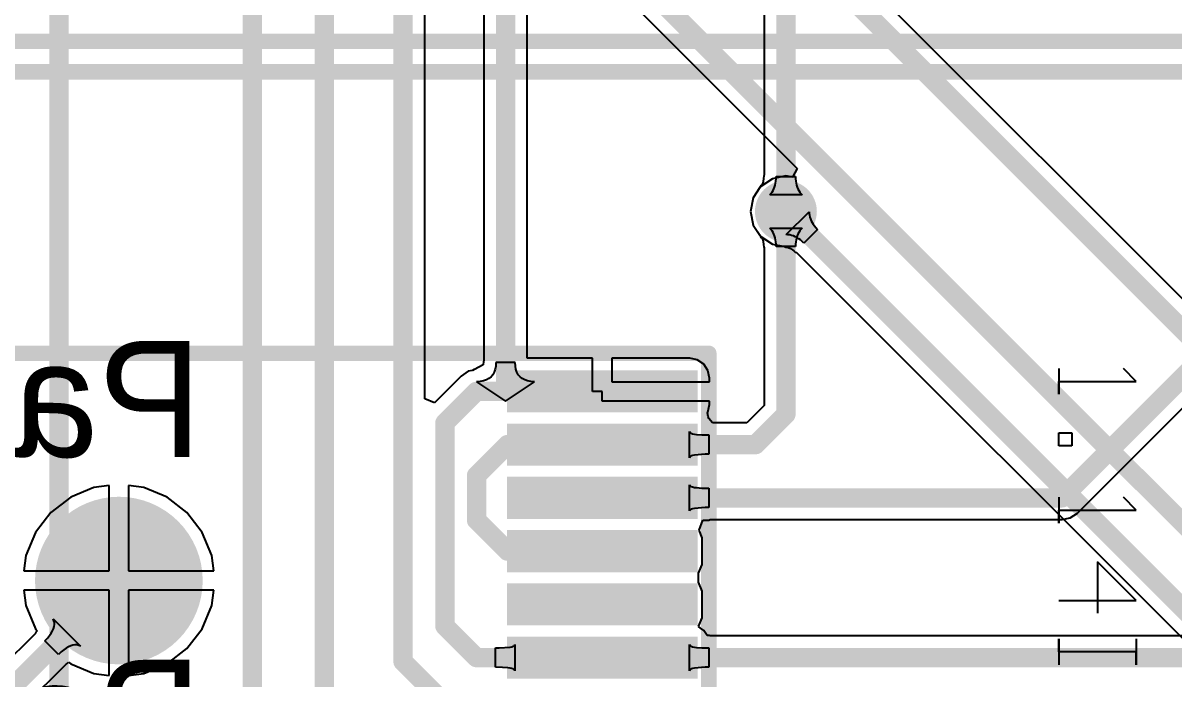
# Model space of a CAD drawing. Header units: millimetres. Extents: x 6.5 to 10.45, y 0.98 to 5.86.
# Drawn here: x 8.085 to 8.681, y 3.159 to 3.499 of the extents above; entities that cross this region are included whole.
import ezdxf

# ---------------------------------------------------------------- set-up
doc = ezdxf.new("R2010")
doc.units = ezdxf.units.MM
doc.header["$MEASUREMENT"] = 0
for name, color, linetype in [('BottomLayer', 5, 'Continuous'), ('BottomOverlay', 54, 'Continuous'), ('BottomPaste', 16, 'Continuous'), ('BottomSolder', 6, 'Continuous'), ('MultiLayer', 9, 'Continuous'), ('TopLayer', 1, 'Continuous'), ('TopOverlay', 2, 'Continuous'), ('TopPaste', 8, 'Continuous'), ('TopSolder', 216, 'Continuous'), ('ViaHoleLayer', 16, 'Continuous')]:
    doc.layers.add(name, color=color, linetype=linetype)

# ---------------------------------------------------------------- blocks, each defined once
blk = doc.blocks.new('P___B_B_41')
at = {"layer": 'BottomLayer', "const_width": 0.03937}
blk.add_lwpolyline([(-0.019685, 0, 1), (0.019685, 0, 1)], format="xyb", close=True, dxfattribs=at)
at = {"layer": 'BottomPaste', "const_width": 0.03937}
blk.add_lwpolyline([(-0.019685, 0, 1), (0.019685, 0, 1)], format="xyb", close=True, dxfattribs=at)
at = {"layer": 'BottomSolder', "const_width": 0.04337}
blk.add_lwpolyline([(-0.021685, 0, 1), (0.021685, 0, 1)], format="xyb", close=True, dxfattribs=at)
blk = doc.blocks.new('1_14IPS_LCD_75')
at = {"layer": 'TopLayer'}
for points in [[(-0.30906, 0.6565), (-0.30906, 0.64272), (-0.2185, 0.6565), (-0.2185, 0.64272)], [(-0.30906, 0.62894), (-0.30906, 0.61516), (-0.2185, 0.62894), (-0.2185, 0.61516)], [(-0.30906, 0.60138), (-0.30906, 0.5876), (-0.2185, 0.60138), (-0.2185, 0.5876)], [(-0.30906, 0.57382), (-0.30906, 0.56004), (-0.2185, 0.57382), (-0.2185, 0.56004)], [(-0.30906, 0.54626), (-0.30906, 0.53248), (-0.2185, 0.54626), (-0.2185, 0.53248)], [(-0.30906, 0.5187), (-0.30906, 0.50492), (-0.2185, 0.5187), (-0.2185, 0.50492)]]:
    blk.add_solid(points, dxfattribs=at)
at = {"layer": 'TopOverlay'}
for p, q in [((-0.53999, 0.63995), (-0.53999, 0.65328)), ((-0.53999, 0.65328), (-0.53999, 0.64662)), ((-0.5, 0.63995), (-0.5, 0.65328)), ((-0.53999, 0.64662), (-0.5, 0.64662)), ((-0.5, 0.64662), (-0.5, 0.63995)), ((-0.51999, 0.59997), (-0.51999, 0.62663)), ((-0.5, 0.61996), (-0.53999, 0.61996)), ((-0.53999, 0.61996), (-0.51999, 0.59997)), ((-0.5, 0.56665), (-0.5, 0.57997)), ((-0.5, 0.57997), (-0.5, 0.57331)), ((-0.5, 0.57331), (-0.53999, 0.57331)), ((-0.53999, 0.57331), (-0.53332, 0.56665)), ((-0.50666, 0.53332), (-0.50666, 0.53999)), ((-0.50666, 0.53999), (-0.5, 0.53999)), ((-0.5, 0.53999), (-0.5, 0.53332)), ((-0.5, 0.53332), (-0.50666, 0.53332)), ((-0.5, 0.5), (-0.5, 0.51333)), ((-0.5, 0.51333), (-0.5, 0.50666)), ((-0.5, 0.50666), (-0.53999, 0.50666)), ((-0.53999, 0.50666), (-0.53332, 0.5))]:
    blk.add_line(p, q, dxfattribs=at)
at = {"layer": 'TopOverlay', "const_width": 0.008}
for points in [[(-0.3189, 0.8622), (-0.3189, 0.49213)], [(0.25197, 0.49213), (-0.3189, 0.49213)], [(0.14567, 0.34646), (-0.95709, 0.34646)], [(0.25197, 0.33071), (-0.9685, 0.33071)]]:
    blk.add_lwpolyline(points, dxfattribs=at)
at = {"layer": 'TopOverlay', "const_width": 0.004}
blk.add_lwpolyline([(-0.3209, 0.49213, 1), (-0.3169, 0.49213, 1)], format="xyb", close=True, dxfattribs=at)
blk.add_lwpolyline([(-0.3209, 0.49213, 1), (-0.3169, 0.49213, 1)], format="xyb", close=True, dxfattribs=at)
at = {"layer": 'TopPaste'}
for points in [[(-0.30906, 0.6565), (-0.30906, 0.64272), (-0.2185, 0.6565), (-0.2185, 0.64272)], [(-0.30906, 0.62894), (-0.30906, 0.61516), (-0.2185, 0.62894), (-0.2185, 0.61516)], [(-0.30906, 0.60138), (-0.30906, 0.5876), (-0.2185, 0.60138), (-0.2185, 0.5876)], [(-0.30906, 0.57382), (-0.30906, 0.56004), (-0.2185, 0.57382), (-0.2185, 0.56004)], [(-0.30906, 0.54626), (-0.30906, 0.53248), (-0.2185, 0.54626), (-0.2185, 0.53248)], [(-0.30906, 0.5187), (-0.30906, 0.50492), (-0.2185, 0.5187), (-0.2185, 0.50492)]]:
    blk.add_solid(points, dxfattribs=at)
at = {"layer": 'TopSolder'}
for points in [[(-0.31306, 0.6605), (-0.31306, 0.63872), (-0.2145, 0.6605), (-0.2145, 0.63872)], [(-0.31306, 0.63294), (-0.31306, 0.61116), (-0.2145, 0.63294), (-0.2145, 0.61116)], [(-0.31306, 0.60538), (-0.31306, 0.5836), (-0.2145, 0.60538), (-0.2145, 0.5836)], [(-0.31306, 0.57782), (-0.31306, 0.55604), (-0.2145, 0.57782), (-0.2145, 0.55604)], [(-0.31306, 0.55026), (-0.31306, 0.52848), (-0.2145, 0.55026), (-0.2145, 0.52848)], [(-0.31306, 0.5227), (-0.31306, 0.50092), (-0.2145, 0.5227), (-0.2145, 0.50092)]]:
    blk.add_solid(points, dxfattribs=at)

msp = doc.modelspace()

# ---------------------------------------------------------------- linework, layer by layer
at = {"layer": 'BottomLayer'}
for p, q in [((8.08214, 3.827), (8.48585, 3.42329)), ((9.42265, 2.61822), (8.52508, 3.51578)), ((8.48585, 3.42329), (8.48339, 3.41868)), ((8.47298, 3.41796), (8.46702, 3.41398)), ((8.48, 3.41935), (8.47298, 3.41796)), ((8.48339, 3.41868), (8.48, 3.41935)), ((8.46702, 3.41398), (8.46304, 3.40802)), ((8.46304, 3.40802), (8.46165, 3.401)), ((8.46165, 3.401), (8.46304, 3.39398)), ((8.48012, 3.389), (8.492, 3.40088)), ((8.492, 3.40088), (8.49203, 3.39993)), ((8.49203, 3.39993), (8.49216, 3.39899)), ((8.46304, 3.39398), (8.46702, 3.38802)), ((8.49216, 3.39899), (8.49237, 3.39806)), ((8.49237, 3.39806), (8.49267, 3.39713)), ((8.49267, 3.39713), (8.49306, 3.39621)), ((8.49306, 3.39621), (8.49354, 3.3953)), ((8.49354, 3.3953), (8.49411, 3.3944)), ((8.49411, 3.3944), (8.49476, 3.3935)), ((8.49476, 3.3935), (8.49551, 3.39261)), ((8.46702, 3.38802), (8.47298, 3.38404)), ((8.48107, 3.38897), (8.48012, 3.389)), ((8.48201, 3.38884), (8.48107, 3.38897)), ((8.48294, 3.38863), (8.48201, 3.38884)), ((8.48387, 3.38833), (8.48294, 3.38863)), ((8.48479, 3.38794), (8.48387, 3.38833)), ((8.4857, 3.38746), (8.48479, 3.38794)), ((8.4866, 3.38689), (8.4857, 3.38746)), ((8.49634, 3.39173), (8.48927, 3.38466)), ((8.49551, 3.39261), (8.49634, 3.39173)), ((8.47298, 3.38404), (8.47926, 3.38279)), ((8.47926, 3.38279), (8.47988, 3.38251)), ((8.47988, 3.38251), (8.48052, 3.38249)), ((8.48052, 3.38249), (8.48086, 3.38244)), ((8.48086, 3.38244), (8.48122, 3.38236)), ((8.48122, 3.38236), (8.48159, 3.38224)), ((8.48159, 3.38224), (8.48201, 3.38206)), ((8.48201, 3.38206), (8.48246, 3.38183)), ((8.48246, 3.38183), (8.48295, 3.38152)), ((8.48295, 3.38152), (8.48349, 3.38112)), ((8.4875, 3.38624), (8.4866, 3.38689)), ((8.48839, 3.38549), (8.4875, 3.38624)), ((8.48927, 3.38466), (8.48839, 3.38549)), ((8.48349, 3.38112), (8.48407, 3.38064)), ((8.48407, 3.38064), (8.48481, 3.37994)), ((8.48481, 3.37994), (8.48544, 3.3797)), ((8.48544, 3.3797), (9.24909, 2.61604)), ((8.12211, 3.2581), (8.1101, 3.25312)), ((8.13, 3.25914), (8.12211, 3.2581)), ((8.13, 3.215), (8.13, 3.25914)), ((8.14789, 3.2581), (8.14, 3.25914)), ((8.14, 3.25914), (8.14, 3.215)), ((8.1599, 3.25312), (8.14789, 3.2581)), ((8.1101, 3.25312), (8.09979, 3.24521)), ((8.17021, 3.24521), (8.1599, 3.25312)), ((8.09979, 3.24521), (8.09188, 3.2349)), ((8.17812, 3.2349), (8.17021, 3.24521)), ((8.09188, 3.2349), (8.0869, 3.22289)), ((8.1831, 3.22289), (8.17812, 3.2349)), ((8.0869, 3.22289), (8.08586, 3.215)), ((8.18414, 3.215), (8.1831, 3.22289)), ((8.08586, 3.215), (8.13, 3.215)), ((8.14, 3.215), (8.18414, 3.215)), ((8.13, 3.205), (8.08586, 3.205)), ((8.08586, 3.205), (8.0869, 3.19711)), ((8.13, 3.16086), (8.13, 3.205)), ((8.18414, 3.205), (8.14, 3.205)), ((8.14, 3.205), (8.14, 3.16086)), ((8.1831, 3.19711), (8.18414, 3.205)), ((8.0869, 3.19711), (8.09188, 3.1851)), ((8.17812, 3.1851), (8.1831, 3.19711)), ((8.09188, 3.1851), (8.09272, 3.18401)), ((8.10073, 3.18394), (8.10125, 3.18509)), ((8.10143, 3.18923), (8.101, 3.19015)), ((8.101, 3.19015), (8.11515, 3.176)), ((8.10125, 3.18509), (8.10158, 3.1862)), ((8.10167, 3.18826), (8.10143, 3.18923)), ((8.10158, 3.1862), (8.10172, 3.18725)), ((8.10172, 3.18725), (8.10167, 3.18826)), ((8.17021, 3.17479), (8.17812, 3.1851)), ((8.09182, 3.18268), (8.07378, 3.16464)), ((8.09207, 3.18332), (8.09182, 3.18268)), ((8.09272, 3.18401), (8.09207, 3.18332)), ((8.09678, 3.17885), (8.09805, 3.18019)), ((8.10385, 3.17178), (8.09678, 3.17885)), ((8.09805, 3.18019), (8.09913, 3.18149)), ((8.09913, 3.18149), (8.10003, 3.18274)), ((8.10003, 3.18274), (8.10073, 3.18394)), ((8.10519, 3.17305), (8.10385, 3.17178)), ((8.10649, 3.17413), (8.10519, 3.17305)), ((8.10774, 3.17503), (8.10649, 3.17413)), ((8.10894, 3.17573), (8.10774, 3.17503)), ((8.11009, 3.17625), (8.10894, 3.17573)), ((8.1112, 3.17658), (8.11009, 3.17625)), ((8.11225, 3.17672), (8.1112, 3.17658)), ((8.11326, 3.17667), (8.11225, 3.17672)), ((8.11423, 3.17643), (8.11326, 3.17667)), ((8.11515, 3.176), (8.11423, 3.17643)), ((8.1599, 3.16688), (8.17021, 3.17479)), ((8.10768, 3.16682), (8.10832, 3.16707)), ((8.10832, 3.16707), (8.10901, 3.16772)), ((8.10901, 3.16772), (8.1101, 3.16688)), ((8.08636, 3.1455), (8.10768, 3.16682)), ((8.1101, 3.16688), (8.12211, 3.1619)), ((8.12211, 3.1619), (8.13, 3.16086)), ((8.14, 3.16086), (8.14789, 3.1619)), ((8.14789, 3.1619), (8.1599, 3.16688))]:
    msp.add_line(p, q, dxfattribs=at)
at = {"layer": 'BottomLayer', "const_width": 0.01}
for points in [[(8.05, 3.875), (9.145, 2.78)], [(8.15, 3.875), (9.418, 2.607)], [(8.48, 3.401), (9.26031, 2.62069)], [(8.07843, 3.15343), (8.135, 3.21)]]:
    msp.add_lwpolyline(points, dxfattribs=at)
at = {"layer": 'BottomLayer'}
for points, const_width in [([(8.474, 3.401, 1), (8.486, 3.401, 1)], 0.012), ([(8.4775, 3.401, 1), (8.4825, 3.401, 1)], 0.005), ([(8.1325, 3.21, 1), (8.1375, 3.21, 1)], 0.005)]:
    msp.add_lwpolyline(points, format="xyb", close=True, dxfattribs=dict(at, const_width=const_width))
at = {"layer": 'BottomSolder', "const_width": 0.016}
msp.add_lwpolyline([(8.472, 3.401, 1), (8.488, 3.401, 1)], format="xyb", close=True, dxfattribs=at)
at = {"layer": 'MultiLayer', "const_width": 0.012}
msp.add_lwpolyline([(8.474, 3.401, 1), (8.486, 3.401, 1)], format="xyb", close=True, dxfattribs=at)
at = {"layer": 'TopLayer'}
for p, q in [((8.29322, 3.30406), (8.29322, 3.67735)), ((8.32378, 3.54209), (8.32378, 3.32382)), ((8.34622, 3.325), (8.34622, 3.54209)), ((8.46878, 3.53709), (8.46878, 3.41991)), ((8.63073, 3.24487), (8.86493, 3.47907)), ((8.46841, 3.41753), (8.46831, 3.41687)), ((8.46848, 3.41827), (8.46841, 3.41753)), ((8.46851, 3.41929), (8.46848, 3.41827)), ((8.46878, 3.41991), (8.46851, 3.41929)), ((8.47486, 3.41674), (8.47497, 3.4179)), ((8.47497, 3.4179), (8.475, 3.41911)), ((8.475, 3.41911), (8.485, 3.41911)), ((8.485, 3.41911), (8.48503, 3.4179)), ((8.48503, 3.4179), (8.48514, 3.41674)), ((8.4666, 3.41335), (8.46304, 3.40802)), ((8.46684, 3.41399), (8.4666, 3.41335)), ((8.46728, 3.41446), (8.46684, 3.41399)), ((8.46749, 3.41473), (8.46728, 3.41446)), ((8.46768, 3.41504), (8.46749, 3.41473)), ((8.46786, 3.41539), (8.46768, 3.41504)), ((8.46803, 3.41581), (8.46786, 3.41539)), ((8.46818, 3.4163), (8.46803, 3.41581)), ((8.46831, 3.41687), (8.46818, 3.4163)), ((8.47225, 3.41026), (8.47282, 3.41102)), ((8.47282, 3.41102), (8.47333, 3.41183)), ((8.47333, 3.41183), (8.47378, 3.4127)), ((8.47378, 3.4127), (8.47415, 3.41362)), ((8.47415, 3.41362), (8.47446, 3.4146)), ((8.47446, 3.4146), (8.47469, 3.41564)), ((8.47469, 3.41564), (8.47486, 3.41674)), ((8.48514, 3.41674), (8.48531, 3.41564)), ((8.48531, 3.41564), (8.48554, 3.4146)), ((8.48554, 3.4146), (8.48585, 3.41362)), ((8.48585, 3.41362), (8.48622, 3.4127)), ((8.48622, 3.4127), (8.48667, 3.41183)), ((8.48667, 3.41183), (8.48718, 3.41102)), ((8.48718, 3.41102), (8.48775, 3.41026)), ((8.46304, 3.40802), (8.46165, 3.401)), ((8.4716, 3.40957), (8.47225, 3.41026)), ((8.4884, 3.40957), (8.4716, 3.40957)), ((8.48775, 3.41026), (8.4884, 3.40957)), ((8.46165, 3.401), (8.46304, 3.39398)), ((8.46304, 3.39398), (8.4666, 3.38865)), ((8.4666, 3.38865), (8.46684, 3.38801)), ((8.46684, 3.38801), (8.46728, 3.38754)), ((8.46728, 3.38754), (8.46749, 3.38727)), ((8.46749, 3.38727), (8.46768, 3.38696)), ((8.47225, 3.39174), (8.4716, 3.39243)), ((8.4716, 3.39243), (8.4884, 3.39243)), ((8.47282, 3.39098), (8.47225, 3.39174)), ((8.47333, 3.39017), (8.47282, 3.39098)), ((8.47378, 3.3893), (8.47333, 3.39017)), ((8.47415, 3.38838), (8.47378, 3.3893)), ((8.47446, 3.3874), (8.47415, 3.38838)), ((8.47469, 3.38636), (8.47446, 3.3874)), ((8.48554, 3.3874), (8.48531, 3.38636)), ((8.48585, 3.38838), (8.48554, 3.3874)), ((8.48622, 3.3893), (8.48585, 3.38838)), ((8.48667, 3.39017), (8.48622, 3.3893)), ((8.48718, 3.39098), (8.48667, 3.39017)), ((8.48775, 3.39174), (8.48718, 3.39098)), ((8.4884, 3.39243), (8.48775, 3.39174)), ((8.46768, 3.38696), (8.46786, 3.38661)), ((8.46786, 3.38661), (8.46803, 3.38619)), ((8.46803, 3.38619), (8.46818, 3.3857)), ((8.46818, 3.3857), (8.46831, 3.38513)), ((8.46831, 3.38513), (8.46841, 3.38447)), ((8.46841, 3.38447), (8.46848, 3.38373)), ((8.46848, 3.38373), (8.46851, 3.38271)), ((8.46851, 3.38271), (8.46878, 3.38209)), ((8.46878, 3.38209), (8.46878, 3.30065)), ((8.47486, 3.38526), (8.47469, 3.38636)), ((8.47497, 3.3841), (8.47486, 3.38526)), ((8.475, 3.38289), (8.47497, 3.3841)), ((8.485, 3.38289), (8.475, 3.38289)), ((8.48503, 3.3841), (8.485, 3.38289)), ((8.48514, 3.38526), (8.48503, 3.3841)), ((8.48531, 3.38636), (8.48514, 3.38526)), ((8.32342, 3.32168), (8.31893, 3.31924)), ((8.32344, 3.32175), (8.32342, 3.32168)), ((8.32351, 3.32326), (8.32344, 3.32175)), ((8.32378, 3.32382), (8.32351, 3.32326)), ((8.33, 3.32291), (8.3299, 3.32101)), ((8.34, 3.32291), (8.33, 3.32291)), ((8.3401, 3.32101), (8.34, 3.32291)), ((8.38, 3.325), (8.34622, 3.325)), ((8.38, 3.30791), (8.38, 3.325)), ((8.43028, 3.325), (8.39, 3.325)), ((8.39, 3.325), (8.39, 3.31291)), ((8.43418, 3.32422), (8.43028, 3.325)), ((8.43749, 3.32201), (8.43418, 3.32422)), ((8.4397, 3.31871), (8.43749, 3.32201)), ((8.31207, 3.31584), (8.29822, 3.30199)), ((8.31571, 3.31828), (8.31207, 3.31584)), ((8.31207, 3.31584), (8.31207, 3.31584)), ((8.31786, 3.3187), (8.31571, 3.31828)), ((8.31873, 3.31928), (8.31786, 3.3187)), ((8.31893, 3.31924), (8.31873, 3.31928)), ((8.3284, 3.31651), (8.3275, 3.31541)), ((8.3291, 3.31781), (8.3284, 3.31651)), ((8.3296, 3.31931), (8.3291, 3.31781)), ((8.3299, 3.32101), (8.3296, 3.31931)), ((8.3404, 3.31931), (8.3401, 3.32101)), ((8.3409, 3.31781), (8.3404, 3.31931)), ((8.3416, 3.31651), (8.3409, 3.31781)), ((8.3425, 3.31541), (8.3416, 3.31651)), ((8.44047, 3.3148), (8.4397, 3.31871)), ((8.3219, 3.31301), (8.32, 3.31291)), ((8.32, 3.31291), (8.335, 3.30291)), ((8.3236, 3.31331), (8.3219, 3.31301)), ((8.3251, 3.31381), (8.3236, 3.31331)), ((8.3264, 3.31451), (8.3251, 3.31381)), ((8.3275, 3.31541), (8.3264, 3.31451)), ((8.335, 3.30291), (8.35, 3.31291)), ((8.3436, 3.31451), (8.3425, 3.31541)), ((8.3449, 3.31381), (8.3436, 3.31451)), ((8.3464, 3.31331), (8.3449, 3.31381)), ((8.3481, 3.31301), (8.3464, 3.31331)), ((8.35, 3.31291), (8.3481, 3.31301)), ((8.39, 3.31291), (8.44047, 3.31291)), ((8.44047, 3.31291), (8.44047, 3.3148)), ((8.29822, 3.30199), (8.29322, 3.30406)), ((8.385, 3.30791), (8.38, 3.30791)), ((8.385, 3.30291), (8.385, 3.30791)), ((8.335, 3.30291), (8.335, 3.30291)), ((8.335, 3.30291), (8.335, 3.30291)), ((8.335, 3.30291), (8.335, 3.30291)), ((8.335, 3.30291), (8.335, 3.30291)), ((8.335, 3.30291), (8.335, 3.30291)), ((8.335, 3.30291), (8.335, 3.30291)), ((8.335, 3.30291), (8.335, 3.30291)), ((8.335, 3.30291), (8.335, 3.30291)), ((8.335, 3.30291), (8.335, 3.30291)), ((8.335, 3.30291), (8.335, 3.30291)), ((8.44047, 3.30291), (8.385, 3.30291)), ((8.4397, 3.29712), (8.44047, 3.30102)), ((8.44047, 3.30102), (8.44047, 3.30291)), ((8.46878, 3.30065), (8.45971, 3.29157)), ((8.43952, 3.29686), (8.4397, 3.29712)), ((8.43983, 3.29481), (8.43952, 3.29686)), ((8.44013, 3.2939), (8.43983, 3.29481)), ((8.442, 3.29157), (8.44013, 3.2939)), ((8.43015, 3.27359), (8.43015, 3.28711)), ((8.43015, 3.28711), (8.43025, 3.28678)), ((8.43025, 3.28678), (8.43055, 3.28648)), ((8.43055, 3.28648), (8.43105, 3.28622)), ((8.43105, 3.28622), (8.43175, 3.28599)), ((8.43175, 3.28599), (8.43265, 3.28579)), ((8.45971, 3.29157), (8.442, 3.29157)), ((8.43265, 3.28579), (8.43375, 3.28564)), ((8.43375, 3.28564), (8.43655, 3.28542)), ((8.43655, 3.28542), (8.44015, 3.28535)), ((8.44015, 3.28535), (8.44015, 3.27535)), ((8.43055, 3.27423), (8.43025, 3.27393)), ((8.43105, 3.27449), (8.43055, 3.27423)), ((8.43175, 3.27472), (8.43105, 3.27449)), ((8.43265, 3.27491), (8.43175, 3.27472)), ((8.43825, 3.27534), (8.43265, 3.27491)), ((8.44015, 3.27535), (8.43825, 3.27534)), ((8.43025, 3.27393), (8.43015, 3.27359)), ((8.43015, 3.24604), (8.43015, 3.25956)), ((8.43015, 3.25956), (8.43025, 3.25922)), ((8.43025, 3.25922), (8.43055, 3.25892)), ((8.43055, 3.25892), (8.43105, 3.25866)), ((8.43105, 3.25866), (8.43175, 3.25843)), ((8.43175, 3.25843), (8.43265, 3.25824)), ((8.43265, 3.25824), (8.43375, 3.25808)), ((8.43375, 3.25808), (8.43655, 3.25787)), ((8.43655, 3.25787), (8.44015, 3.2578)), ((8.44015, 3.2578), (8.44015, 3.2478)), ((8.43025, 3.24637), (8.43015, 3.24604)), ((8.43055, 3.24667), (8.43025, 3.24637)), ((8.43105, 3.24693), (8.43055, 3.24667)), ((8.43175, 3.24716), (8.43105, 3.24693)), ((8.43265, 3.24736), (8.43175, 3.24716)), ((8.43825, 3.24778), (8.43265, 3.24736)), ((8.44015, 3.2478), (8.43825, 3.24778)), ((8.62709, 3.24243), (8.63073, 3.24487)), ((8.43516, 3.23602), (8.43695, 3.24117)), ((8.43695, 3.24117), (8.43852, 3.24129)), ((8.43852, 3.24129), (8.44021, 3.2413)), ((8.44021, 3.2413), (8.44086, 3.24158)), ((8.44086, 3.24158), (8.6228, 3.24158)), ((8.6228, 3.24158), (8.62709, 3.24243)), ((8.6228, 3.24158), (8.6228, 3.24158)), ((8.43677, 3.23213), (8.43516, 3.23602)), ((8.43677, 3.21835), (8.43677, 3.23213)), ((8.43487, 3.21375), (8.43677, 3.21835)), ((8.43487, 3.20916), (8.43487, 3.21375)), ((8.43677, 3.20457), (8.43487, 3.20916)), ((8.43677, 3.19079), (8.43677, 3.20457)), ((8.43487, 3.1862), (8.43677, 3.19079)), ((8.43576, 3.18537), (8.43487, 3.1862)), ((8.43487, 3.1862), (8.43487, 3.1862)), ((8.43749, 3.18422), (8.43576, 3.18537)), ((8.43921, 3.18163), (8.43749, 3.18422)), ((8.44027, 3.18161), (8.43921, 3.18163)), ((8.44091, 3.18133), (8.44027, 3.18161)), ((8.73347, 3.18133), (8.44091, 3.18133)), ((8.32985, 3.17512), (8.33175, 3.17514)), ((8.32985, 3.16512), (8.32985, 3.17512)), ((8.33175, 3.17514), (8.33735, 3.17556)), ((8.33735, 3.17556), (8.33825, 3.17575)), ((8.33825, 3.17575), (8.33895, 3.17598)), ((8.33895, 3.17598), (8.33945, 3.17624)), ((8.33945, 3.17624), (8.33975, 3.17654)), ((8.33975, 3.17654), (8.33985, 3.17688)), ((8.33985, 3.17688), (8.33985, 3.16336)), ((8.43015, 3.16336), (8.43015, 3.17688)), ((8.43015, 3.17688), (8.43025, 3.17654)), ((8.43025, 3.17654), (8.43055, 3.17624)), ((8.43055, 3.17624), (8.43105, 3.17598)), ((8.43105, 3.17598), (8.43175, 3.17575)), ((8.43175, 3.17575), (8.43265, 3.17556)), ((8.43265, 3.17556), (8.43375, 3.1754)), ((8.43375, 3.1754), (8.43655, 3.17519)), ((8.43655, 3.17519), (8.44015, 3.17512)), ((8.44015, 3.17512), (8.44015, 3.16512)), ((8.33345, 3.16505), (8.32985, 3.16512)), ((8.33625, 3.16484), (8.33345, 3.16505)), ((8.33735, 3.16468), (8.33625, 3.16484)), ((8.33825, 3.16448), (8.33735, 3.16468)), ((8.33895, 3.16426), (8.33825, 3.16448)), ((8.33945, 3.16399), (8.33895, 3.16426)), ((8.33975, 3.16369), (8.33945, 3.16399)), ((8.33985, 3.16336), (8.33975, 3.16369)), ((8.43025, 3.16369), (8.43015, 3.16336)), ((8.43055, 3.16399), (8.43025, 3.16369)), ((8.43105, 3.16426), (8.43055, 3.16399)), ((8.43175, 3.16448), (8.43105, 3.16426)), ((8.43265, 3.16468), (8.43175, 3.16448)), ((8.43825, 3.1651), (8.43265, 3.16468)), ((8.44015, 3.16512), (8.43825, 3.1651))]:
    msp.add_line(p, q, dxfattribs=at)
at = {"layer": 'TopLayer', "const_width": 0.01}
for points in [[(8.204, 3.072), (8.204, 4.38194)], [(8.104, 3.091), (8.104, 4.337)], [(8.2412, 3.15291), (8.2412, 3.6852)], [(8.282, 3.168), (8.282, 3.682)], [(8.335, 3.30791), (8.335, 3.5635)], [(8.48, 3.401), (8.48, 3.5585)], [(8.6228, 3.2528), (8.857, 3.487)], [(8.48, 3.296), (8.48, 3.401)], [(8.30362, 3.29153), (8.32, 3.30791)], [(8.32, 3.30791), (8.335, 3.30791)], [(8.335, 3.30791), (8.385, 3.30791)], [(8.46435, 3.28035), (8.48, 3.296)], [(8.30362, 3.1865), (8.30362, 3.29153)], [(8.32, 3.26435), (8.336, 3.28035)], [(8.336, 3.28035), (8.385, 3.28035)], [(8.385, 3.28035), (8.46435, 3.28035)], [(8.32, 3.24124), (8.32, 3.26435)], [(8.385, 3.2528), (8.6228, 3.2528)], [(8.32, 3.24124), (8.336, 3.22524)], [(8.336, 3.22524), (8.385, 3.22524)], [(8.30362, 3.1865), (8.32, 3.17012)], [(8.282, 3.168), (8.30744, 3.14256)], [(8.32, 3.17012), (8.385, 3.17012)], [(8.385, 3.17012), (8.73812, 3.17012)]]:
    msp.add_lwpolyline(points, dxfattribs=at)
at = {"layer": 'TopLayer'}
for points, const_width in [([(8.474, 3.401, 1), (8.486, 3.401, 1)], 0.012), ([(8.4775, 3.401, 1), (8.4825, 3.401, 1)], 0.005), ([(8.4775, 3.401, 1), (8.4825, 3.401, 1)], 0.005), ([(8.3175, 3.30791, 1), (8.3225, 3.30791, 1)], 0.005), ([(8.3175, 3.30791, 1), (8.3225, 3.30791, 1)], 0.005), ([(8.3325, 3.30791, 1), (8.3375, 3.30791, 1)], 0.005), ([(8.3325, 3.30791, 1), (8.3375, 3.30791, 1)], 0.005), ([(8.3325, 3.30791, 1), (8.3375, 3.30791, 1)], 0.005), ([(8.3825, 3.30791, 1), (8.3875, 3.30791, 1)], 0.005), ([(8.4775, 3.296, 1), (8.4825, 3.296, 1)], 0.005), ([(8.4775, 3.296, 1), (8.4825, 3.296, 1)], 0.005), ([(8.30112, 3.29153, 1), (8.30612, 3.29153, 1)], 0.005), ([(8.30112, 3.29153, 1), (8.30612, 3.29153, 1)], 0.005), ([(8.3335, 3.28035, 1), (8.3385, 3.28035, 1)], 0.005), ([(8.3335, 3.28035, 1), (8.3385, 3.28035, 1)], 0.005), ([(8.3825, 3.28035, 1), (8.3875, 3.28035, 1)], 0.005), ([(8.3825, 3.28035, 1), (8.3875, 3.28035, 1)], 0.005), ([(8.46185, 3.28035, 1), (8.46685, 3.28035, 1)], 0.005), ([(8.46185, 3.28035, 1), (8.46685, 3.28035, 1)], 0.005), ([(8.3175, 3.26435, 1), (8.3225, 3.26435, 1)], 0.005), ([(8.3175, 3.26435, 1), (8.3225, 3.26435, 1)], 0.005), ([(8.3825, 3.2528, 1), (8.3875, 3.2528, 1)], 0.005), ([(8.6203, 3.2528, 1), (8.6253, 3.2528, 1)], 0.005), ([(8.6203, 3.2528, 1), (8.6253, 3.2528, 1)], 0.005), ([(8.3175, 3.24124, 1), (8.3225, 3.24124, 1)], 0.005), ([(8.3175, 3.24124, 1), (8.3225, 3.24124, 1)], 0.005), ([(8.3335, 3.22524, 1), (8.3385, 3.22524, 1)], 0.005), ([(8.3335, 3.22524, 1), (8.3385, 3.22524, 1)], 0.005), ([(8.3825, 3.22524, 1), (8.3875, 3.22524, 1)], 0.005), ([(8.30112, 3.1865, 1), (8.30612, 3.1865, 1)], 0.005), ([(8.30112, 3.1865, 1), (8.30612, 3.1865, 1)], 0.005), ([(8.2795, 3.168, 1), (8.2845, 3.168, 1)], 0.005), ([(8.2795, 3.168, 1), (8.2845, 3.168, 1)], 0.005), ([(8.3175, 3.17012, 1), (8.3225, 3.17012, 1)], 0.005), ([(8.3175, 3.17012, 1), (8.3225, 3.17012, 1)], 0.005), ([(8.3825, 3.17012, 1), (8.3875, 3.17012, 1)], 0.005), ([(8.3825, 3.17012, 1), (8.3875, 3.17012, 1)], 0.005)]:
    msp.add_lwpolyline(points, format="xyb", close=True, dxfattribs=dict(at, const_width=const_width))
at = {"layer": 'TopSolder', "const_width": 0.016}
msp.add_lwpolyline([(8.472, 3.401, 1), (8.488, 3.401, 1)], format="xyb", close=True, dxfattribs=at)
at = {"layer": 'ViaHoleLayer', "const_width": 0.006}
msp.add_lwpolyline([(8.477, 3.401, 1), (8.483, 3.401, 1)], format="xyb", close=True, dxfattribs=at)

# ---------------------------------------------------------------- block references
for name, p, rotation in [('1_14IPS_LCD_75', (8.12122, 3.81972), 180), ('P___B_B_41', (8.135, 3.21), 90)]:
    msp.add_blockref(name, p, dxfattribs=dict(rotation=rotation))

# ---------------------------------------------------------------- texts
at = {"layer": 'BottomOverlay', "text_generation_flag": 2}
for s, p in [('Pad2', (8.178, 3.274)), ('Pad1', (8.178, 3.109))]:
    msp.add_text(s, height=0.06, dxfattribs=at).set_placement(p)

doc.saveas('drawing.dxf')
